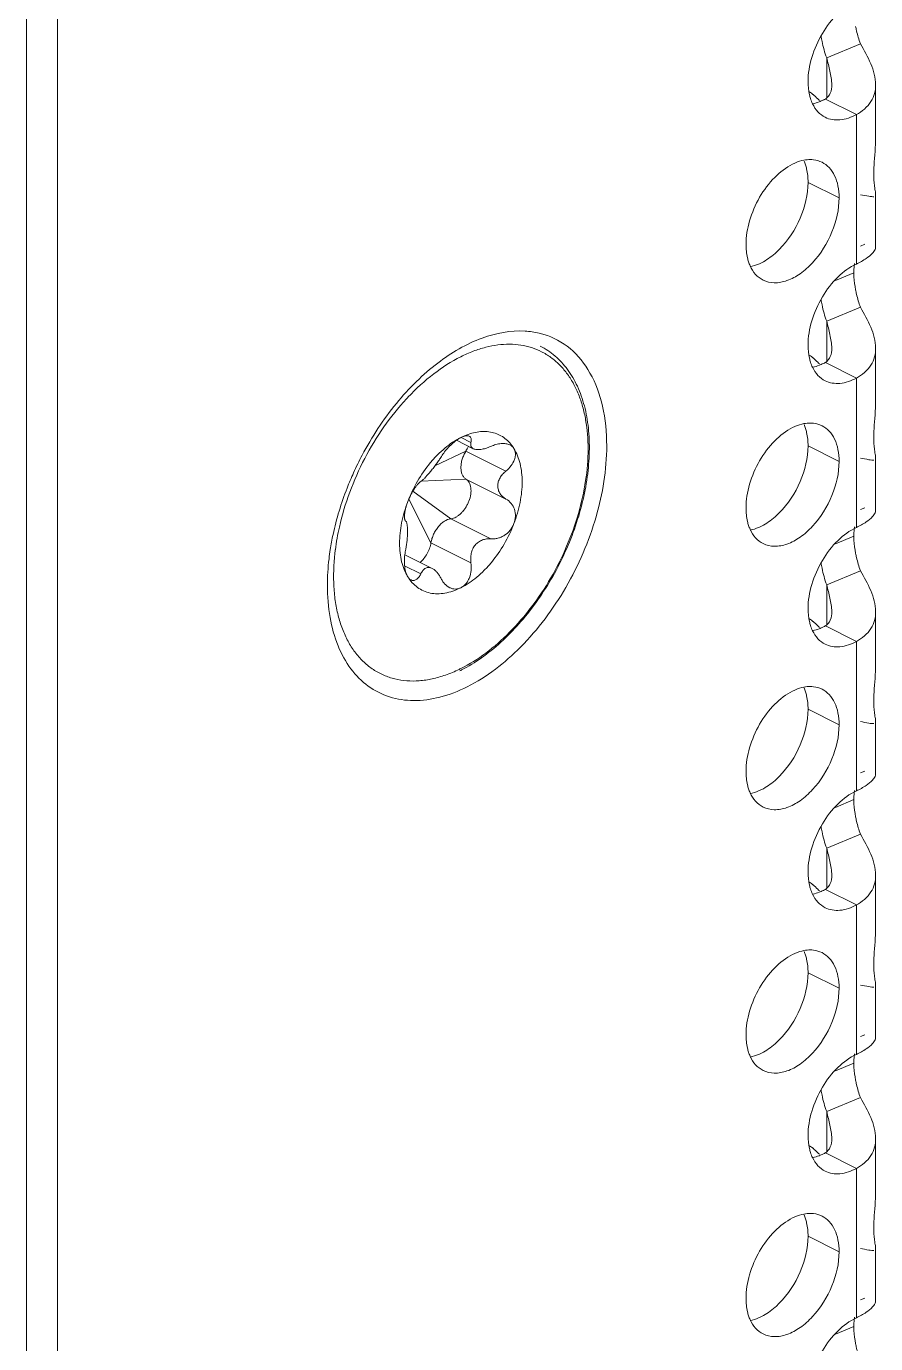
# Model space of a CAD drawing. Header units: millimetres. Extents: x 0 to 2524, y 0 to 1785.
# Drawn here: x 1698.04 to 1713.52, y 726.83 to 750.83 of the extents above; entities that cross this region are included whole.
import ezdxf

# ---------------------------------------------------------------- set-up
doc = ezdxf.new("R2010")
doc.units = ezdxf.units.MM
doc.header["$LTSCALE"] = 0.1
doc.layers.get('0').update_dxf_attribs({"lineweight": 13})

msp = doc.modelspace()

# ---------------------------------------------------------------- linework, layer by layer
for p, q in [((1698.041, 805.537), (1698.041, 675.741)), ((1698.606, 805.254), (1698.606, 675.458)), ((1712.628, 750.255), (1713.244, 750.51)), ((1712.628, 750.255), (1712.628, 749.534)), ((1713.521, 748.801), (1713.521, 749.764)), ((1712.604, 749.504), (1713.169, 749.221)), ((1713.169, 749.221), (1713.169, 746.498)), ((1712.855, 747.703), (1712.289, 747.986)), ((1713.521, 746.804), (1713.521, 747.768)), ((1713.322, 746.857), (1713.244, 746.825)), ((1712.786, 746.199), (1713.124, 746.34)), ((1712.628, 745.455), (1713.244, 745.71)), ((1712.628, 745.455), (1712.628, 744.734)), ((1713.521, 744.001), (1713.521, 744.964)), ((1712.604, 744.704), (1713.169, 744.421)), ((1713.169, 744.421), (1713.169, 741.698)), ((1705.879, 743.286), (1706.187, 743.132)), ((1705.965, 743.339), (1706.145, 743.249)), ((1705.488, 742.821), (1706.054, 743.091)), ((1706.783, 742.726), (1706.054, 743.091)), ((1712.855, 742.903), (1712.289, 743.186)), ((1713.521, 742.004), (1713.521, 742.968)), ((1705.234, 742.539), (1706.054, 742.58)), ((1706.783, 742.215), (1706.054, 742.58)), ((1705.084, 742.357), (1705.777, 741.856)), ((1705.012, 742.215), (1705.416, 741.42)), ((1706.507, 741.492), (1705.777, 741.856)), ((1713.322, 742.057), (1713.244, 742.025)), ((1706.145, 741.055), (1705.416, 741.42)), ((1712.786, 741.399), (1713.124, 741.54)), ((1704.939, 741.202), (1705.44, 740.952)), ((1704.936, 741.002), (1705.232, 740.854)), ((1712.628, 740.655), (1713.244, 740.91)), ((1712.628, 740.655), (1712.628, 739.934)), ((1713.521, 739.201), (1713.521, 740.164)), ((1712.604, 739.904), (1713.169, 739.621)), ((1713.169, 739.621), (1713.169, 736.898)), ((1712.855, 738.103), (1712.289, 738.386)), ((1713.521, 737.204), (1713.521, 738.168)), ((1713.322, 737.257), (1713.244, 737.225)), ((1712.786, 736.599), (1713.124, 736.74)), ((1712.628, 735.855), (1713.244, 736.11)), ((1712.628, 735.855), (1712.628, 735.134)), ((1713.521, 734.401), (1713.521, 735.364)), ((1712.604, 735.104), (1713.169, 734.821)), ((1713.169, 734.821), (1713.169, 732.098)), ((1712.855, 733.303), (1712.289, 733.586)), ((1713.521, 732.404), (1713.521, 733.368)), ((1713.322, 732.457), (1713.244, 732.425)), ((1712.786, 731.799), (1713.124, 731.94)), ((1712.628, 731.055), (1713.244, 731.31)), ((1712.628, 731.055), (1712.628, 730.334)), ((1713.521, 729.601), (1713.521, 730.564)), ((1712.604, 730.304), (1713.169, 730.021)), ((1713.169, 730.021), (1713.169, 727.298)), ((1712.855, 728.503), (1712.289, 728.786)), ((1713.521, 727.604), (1713.521, 728.568)), ((1713.322, 727.657), (1713.244, 727.625)), ((1712.786, 726.999), (1713.124, 727.14))]:
    msp.add_line(p, q)
for centre, radius, start, end in [((1711.673, 748.735), 1.106, 50.367, 54.3428), ((1712.169, 750.292), 0.899, 290.9566, 296.3225), ((1712.134, 750.364), 0.98, 296.2789, 298.6255), ((1711.545, 748.074), 0.734, 18.2197, 24.1204), ((1711.902, 746.765), 0.734, 198.2197, 204.1204), ((1711.673, 743.935), 1.106, 50.367, 54.3428), ((1712.169, 745.492), 0.899, 290.9566, 296.3225), ((1712.134, 745.564), 0.98, 296.2789, 298.6255), ((1708.223, 741.025), 4.436, 136.8569, 137.2018), ((1708.203, 741.044), 4.409, 136.6491, 136.8567), ((1711.545, 743.274), 0.734, 18.2197, 24.1204), ((1705.499, 743.433), 0.651, 328.357, 336.8503), ((1709.372, 740.262), 5.893, 152.1624, 155.6252), ((1708.105, 740.721), 4.469, 167.2653, 172.6499), ((1711.902, 741.965), 0.734, 198.2197, 204.1204), ((1708.422, 740.543), 4.9, 167.9169, 171.1683), ((1707.766, 740.77), 4.127, 172.7272, 173.6698), ((1706.042, 741.074), 1.11, 168.1543, 173.3631), ((1711.673, 739.135), 1.106, 50.367, 54.3428), ((1712.169, 740.692), 0.899, 290.9566, 296.3225), ((1712.134, 740.764), 0.98, 296.2789, 298.6255), ((1704.792, 741.464), 2.612, 295.7587, 296.5663), ((1704.711, 741.542), 2.748, 296.5666, 297.3727), ((1711.545, 738.474), 0.734, 18.2197, 24.1204), ((1711.902, 737.165), 0.734, 198.2197, 204.1204), ((1711.673, 734.335), 1.106, 50.367, 54.3428), ((1712.169, 735.892), 0.899, 290.9566, 296.3225), ((1712.134, 735.964), 0.98, 296.2789, 298.6255), ((1711.545, 733.674), 0.734, 18.2197, 24.1204), ((1711.902, 732.365), 0.734, 198.2197, 204.1204), ((1711.673, 729.535), 1.106, 50.367, 54.3428), ((1712.169, 731.092), 0.899, 290.9566, 296.3225), ((1712.134, 731.164), 0.98, 296.2789, 298.6255), ((1711.545, 728.874), 0.734, 18.2197, 24.1204), ((1711.902, 727.565), 0.734, 198.2197, 204.1204)]:
    msp.add_arc(centre, radius, start, end)
for points, knots in [([(1712.289, 749.82), (1712.289, 749.968), (1712.342, 750.277), (1712.531, 750.704), (1712.807, 751.064), (1713.045, 751.242), (1713.169, 751.298)], [0, 0, 0, 0, 0.248099, 0.514242, 0.772559, 1, 1, 1, 1]), ([(1713.155, 750.828), (1713.16, 750.801), (1713.183, 750.694), (1713.215, 750.588), (1713.244, 750.51)], [0, 0, 0, 0, 0.246091, 1, 1, 1, 1]), ([(1712.526, 750.653), (1712.531, 750.62), (1712.555, 750.485), (1712.593, 750.352), (1712.628, 750.255)], [0, 0, 0, 0, 0.244005, 1, 1, 1, 1]), ([(1713.244, 750.51), (1713.311, 750.392), (1713.443, 750.161), (1713.521, 749.895), (1713.521, 749.764)], [0, 0, 0, 0, 0.50981, 1, 1, 1, 1]), ([(1712.628, 750.255), (1712.648, 750.173), (1712.691, 750.013), (1712.721, 749.847), (1712.721, 749.764)], [0, 0, 0, 0, 0.502064, 1, 1, 1, 1]), ([(1712.333, 749.512), (1712.326, 749.535), (1712.299, 749.636), (1712.289, 749.74), (1712.289, 749.82)], [0, 0, 0, 0, 0.236269, 1, 1, 1, 1]), ([(1712.721, 749.764), (1712.721, 749.713), (1712.71, 749.612), (1712.644, 749.528), (1712.604, 749.504)], [0, 0, 0, 0, 0.524271, 1, 1, 1, 1]), ([(1713.521, 749.764), (1713.521, 749.711), (1713.507, 749.603), (1713.416, 749.393), (1713.274, 749.276), (1713.169, 749.221)], [0, 0, 0, 0, 0.237388, 0.476044, 1, 1, 1, 1]), ([(1712.495, 749.478), (1712.486, 749.488), (1712.449, 749.526), (1712.409, 749.562), (1712.379, 749.587)], [0, 0, 0, 0, 0.256816, 1, 1, 1, 1]), ([(1712.601, 749.171), (1712.552, 749.195), (1712.459, 749.266), (1712.396, 749.363), (1712.371, 749.417)], [0, 0, 0, 0, 0.482086, 1, 1, 1, 1]), ([(1713.169, 749.221), (1713.077, 749.171), (1712.887, 749.1), (1712.682, 749.13), (1712.601, 749.171)], [0, 0, 0, 0, 0.53926, 1, 1, 1, 1]), ([(1713.486, 748.14), (1713.486, 748.192), (1713.495, 748.413), (1713.521, 748.633), (1713.521, 748.801)], [0, 0, 0, 0, 0.237193, 1, 1, 1, 1]), ([(1712.006, 748.318), (1712.024, 748.326), (1712.09, 748.357), (1712.161, 748.38), (1712.214, 748.39)], [0, 0, 0, 0, 0.262139, 1, 1, 1, 1]), ([(1712.331, 748.401), (1712.35, 748.401), (1712.423, 748.396), (1712.495, 748.376), (1712.543, 748.352)], [0, 0, 0, 0, 0.258002, 1, 1, 1, 1]), ([(1712.543, 748.352), (1712.592, 748.327), (1712.685, 748.257), (1712.784, 748.105), (1712.843, 747.914), (1712.855, 747.776), (1712.855, 747.703)], [0, 0, 0, 0, 0.217068, 0.45034, 0.710765, 1, 1, 1, 1]), ([(1711.158, 746.854), (1711.158, 746.999), (1711.208, 747.3), (1711.389, 747.719), (1711.655, 748.077), (1711.886, 748.257), (1712.006, 748.318)], [0, 0, 0, 0, 0.246793, 0.511785, 0.770324, 1, 1, 1, 1]), ([(1712.242, 748.304), (1712.25, 748.28), (1712.279, 748.176), (1712.289, 748.068), (1712.289, 747.986)], [0, 0, 0, 0, 0.236044, 1, 1, 1, 1]), ([(1713.497, 747.941), (1713.495, 747.956), (1713.488, 748.022), (1713.486, 748.088), (1713.486, 748.14)], [0, 0, 0, 0, 0.219661, 1, 1, 1, 1]), ([(1712.289, 747.986), (1712.289, 747.764), (1712.178, 747.313), (1711.927, 746.926), (1711.765, 746.764)], [0, 0, 0, 0, 0.491316, 1, 1, 1, 1]), ([(1713.521, 747.768), (1713.521, 747.79), (1713.51, 747.848), (1713.501, 747.905), (1713.497, 747.941)], [0, 0, 0, 0, 0.382509, 1, 1, 1, 1]), ([(1712.855, 747.703), (1712.855, 747.491), (1712.752, 747.059), (1712.466, 746.596), (1712.159, 746.318), (1711.92, 746.188), (1711.682, 746.14), (1711.532, 746.174), (1711.47, 746.205)], [0, 0, 0, 0, 0.274468, 0.560721, 0.691896, 0.808258, 0.909282, 1, 1, 1, 1]), ([(1713.244, 747.761), (1713.294, 747.752), (1713.362, 747.738), (1713.443, 747.725), (1713.474, 747.723), (1713.486, 747.724)], [0, 0, 0, 0, 0.627779, 0.846242, 1, 1, 1, 1]), ([(1711.205, 746.536), (1711.197, 746.56), (1711.168, 746.664), (1711.158, 746.772), (1711.158, 746.854)], [0, 0, 0, 0, 0.236044, 1, 1, 1, 1]), ([(1711.765, 746.764), (1711.74, 746.738), (1711.642, 746.646), (1711.53, 746.566), (1711.441, 746.522)], [0, 0, 0, 0, 0.26501, 1, 1, 1, 1]), ([(1713.169, 746.498), (1713.231, 746.528), (1713.336, 746.585), (1713.431, 746.658), (1713.465, 746.696)], [0, 0, 0, 0, 0.574483, 1, 1, 1, 1]), ([(1713.465, 746.696), (1713.474, 746.705), (1713.5, 746.736), (1713.521, 746.776), (1713.521, 746.804)], [0, 0, 0, 0, 0.31711, 1, 1, 1, 1]), ([(1711.47, 746.205), (1711.419, 746.231), (1711.322, 746.306), (1711.258, 746.409), (1711.232, 746.465)], [0, 0, 0, 0, 0.48052, 1, 1, 1, 1]), ([(1711.441, 746.522), (1711.423, 746.513), (1711.357, 746.483), (1711.286, 746.46), (1711.233, 746.45)], [0, 0, 0, 0, 0.262139, 1, 1, 1, 1]), ([(1712.289, 745.02), (1712.289, 745.168), (1712.342, 745.477), (1712.531, 745.904), (1712.807, 746.264), (1713.045, 746.442), (1713.169, 746.498)], [0, 0, 0, 0, 0.248099, 0.514242, 0.772559, 1, 1, 1, 1]), ([(1713.135, 746.508), (1713.133, 746.494), (1713.126, 746.438), (1713.124, 746.382), (1713.124, 746.34)], [0, 0, 0, 0, 0.242513, 1, 1, 1, 1]), ([(1713.124, 746.34), (1713.124, 746.315), (1713.127, 746.21), (1713.14, 746.106), (1713.155, 746.028)], [0, 0, 0, 0, 0.239961, 1, 1, 1, 1]), ([(1713.155, 746.028), (1713.16, 746.001), (1713.183, 745.894), (1713.215, 745.788), (1713.244, 745.71)], [0, 0, 0, 0, 0.246091, 1, 1, 1, 1]), ([(1712.526, 745.853), (1712.531, 745.82), (1712.555, 745.685), (1712.593, 745.552), (1712.628, 745.455)], [0, 0, 0, 0, 0.244005, 1, 1, 1, 1]), ([(1713.244, 745.71), (1713.311, 745.592), (1713.443, 745.361), (1713.521, 745.095), (1713.521, 744.964)], [0, 0, 0, 0, 0.50981, 1, 1, 1, 1]), ([(1712.628, 745.455), (1712.648, 745.373), (1712.691, 745.213), (1712.721, 745.047), (1712.721, 744.964)], [0, 0, 0, 0, 0.502064, 1, 1, 1, 1]), ([(1707.131, 745.277), (1706.868, 745.292), (1706.286, 745.179), (1705.638, 744.794), (1705.138, 744.358), (1704.646, 743.818), (1704.337, 743.348), (1704.161, 743.014)], [0, 0, 0, 0, 0.202472, 0.43997, 0.571758, 0.710362, 1, 1, 1, 1]), ([(1707.472, 745.216), (1707.445, 745.224), (1707.333, 745.255), (1707.218, 745.271), (1707.131, 745.277)], [0, 0, 0, 0, 0.246507, 1, 1, 1, 1]), ([(1708.619, 743.185), (1708.619, 743.427), (1708.576, 743.887), (1708.355, 744.507), (1707.984, 744.979), (1707.646, 745.163), (1707.472, 745.216)], [0, 0, 0, 0, 0.292351, 0.551075, 0.781677, 1, 1, 1, 1]), ([(1705.96, 739.128), (1706.119, 739.207), (1706.434, 739.406), (1706.866, 739.787), (1707.264, 740.249), (1707.613, 740.776), (1707.899, 741.347), (1708.113, 741.942), (1708.247, 742.538), (1708.294, 743.113), (1708.26, 743.568), (1708.185, 743.9), (1708.109, 744.125), (1708.012, 744.33), (1707.894, 744.512), (1707.758, 744.669), (1707.604, 744.801), (1707.434, 744.905), (1707.249, 744.98), (1707.052, 745.026), (1706.845, 745.042), (1706.63, 745.028), (1706.408, 744.984), (1706.182, 744.912), (1706.034, 744.846), (1705.96, 744.809)], [0, 0, 0, 0, 0.063241, 0.131774, 0.204508, 0.279927, 0.356282, 0.431748, 0.50457, 0.573228, 0.636611, 0.666177, 0.694306, 0.721076, 0.74663, 0.771184, 0.795021, 0.818481, 0.84193, 0.86574, 0.89025, 0.915747, 0.942449, 0.970512, 1, 1, 1, 1]), ([(1707.406, 745.002), (1707.455, 744.978), (1707.549, 744.923), (1707.68, 744.824), (1707.8, 744.708), (1707.946, 744.53), (1708.098, 744.267), (1708.224, 743.906), (1708.295, 743.504), (1708.311, 743.069), (1708.272, 742.611), (1708.18, 742.139), (1708.037, 741.664), (1707.845, 741.196), (1707.61, 740.747), (1707.336, 740.326), (1707.03, 739.942), (1706.698, 739.604), (1706.348, 739.321), (1706.099, 739.167), (1705.974, 739.102)], [0, 0, 0, 0, 0.023063, 0.04631, 0.06992, 0.094056, 0.144396, 0.198261, 0.256079, 0.317866, 0.383294, 0.451767, 0.522485, 0.594517, 0.666857, 0.738481, 0.808406, 0.875747, 0.939774, 1, 1, 1, 1]), ([(1712.333, 744.712), (1712.326, 744.735), (1712.299, 744.836), (1712.289, 744.94), (1712.289, 745.02)], [0, 0, 0, 0, 0.236269, 1, 1, 1, 1]), ([(1712.721, 744.964), (1712.721, 744.913), (1712.71, 744.812), (1712.644, 744.728), (1712.604, 744.704)], [0, 0, 0, 0, 0.524271, 1, 1, 1, 1]), ([(1713.521, 744.964), (1713.521, 744.911), (1713.507, 744.803), (1713.416, 744.593), (1713.274, 744.476), (1713.169, 744.421)], [0, 0, 0, 0, 0.237388, 0.476044, 1, 1, 1, 1]), ([(1705.96, 744.809), (1705.786, 744.722), (1705.443, 744.501), (1705.142, 744.225), (1704.997, 744.071)], [0, 0, 0, 0, 0.478577, 1, 1, 1, 1]), ([(1712.495, 744.678), (1712.486, 744.688), (1712.449, 744.726), (1712.409, 744.762), (1712.379, 744.787)], [0, 0, 0, 0, 0.256816, 1, 1, 1, 1]), ([(1712.601, 744.371), (1712.552, 744.395), (1712.459, 744.466), (1712.396, 744.563), (1712.371, 744.617)], [0, 0, 0, 0, 0.482086, 1, 1, 1, 1]), ([(1713.169, 744.421), (1713.077, 744.371), (1712.887, 744.3), (1712.682, 744.33), (1712.601, 744.371)], [0, 0, 0, 0, 0.53926, 1, 1, 1, 1]), ([(1704.968, 744.039), (1704.82, 743.88), (1704.543, 743.533), (1704.196, 742.962), (1703.923, 742.348), (1703.794, 741.92), (1703.746, 741.706)], [0, 0, 0, 0, 0.245225, 0.498052, 0.751876, 1, 1, 1, 1]), ([(1713.486, 743.34), (1713.486, 743.392), (1713.495, 743.613), (1713.521, 743.833), (1713.521, 744.001)], [0, 0, 0, 0, 0.237193, 1, 1, 1, 1]), ([(1712.006, 743.518), (1712.024, 743.526), (1712.09, 743.557), (1712.161, 743.58), (1712.214, 743.59)], [0, 0, 0, 0, 0.262139, 1, 1, 1, 1]), ([(1712.331, 743.601), (1712.35, 743.601), (1712.423, 743.596), (1712.495, 743.576), (1712.543, 743.552)], [0, 0, 0, 0, 0.258002, 1, 1, 1, 1]), ([(1712.543, 743.552), (1712.592, 743.527), (1712.685, 743.457), (1712.784, 743.305), (1712.843, 743.114), (1712.855, 742.976), (1712.855, 742.903)], [0, 0, 0, 0, 0.217068, 0.45034, 0.710765, 1, 1, 1, 1]), ([(1704.993, 742.169), (1705.042, 742.297), (1705.16, 742.545), (1705.352, 742.824), (1705.529, 743.019), (1705.708, 743.184), (1705.857, 743.285), (1705.96, 743.337)], [0, 0, 0, 0, 0.266469, 0.52857, 0.654734, 0.775979, 1, 1, 1, 1]), ([(1705.879, 743.287), (1705.85, 743.266), (1705.793, 743.219), (1705.716, 743.141), (1705.649, 743.058), (1705.61, 743.001), (1705.593, 742.973)], [0, 0, 0, 0, 0.253068, 0.515257, 0.769062, 1, 1, 1, 1]), ([(1705.96, 743.337), (1705.954, 743.333), (1705.925, 743.319), (1705.899, 743.301), (1705.879, 743.287)], [0, 0, 0, 0, 0.234927, 1, 1, 1, 1]), ([(1705.96, 743.337), (1706.003, 743.358), (1706.089, 743.395), (1706.221, 743.433), (1706.349, 743.449), (1706.471, 743.444), (1706.587, 743.418), (1706.694, 743.371), (1706.791, 743.304), (1706.846, 743.248), (1706.871, 743.217)], [0, 0, 0, 0, 0.144645, 0.280861, 0.409257, 0.531246, 0.64878, 0.764294, 0.880481, 1, 1, 1, 1]), ([(1706.114, 743.361), (1706.095, 743.37), (1706.056, 743.371), (1706.005, 743.357), (1705.975, 743.344), (1705.96, 743.337)], [0, 0, 0, 0, 0.40803, 0.680553, 1, 1, 1, 1]), ([(1706.145, 743.249), (1706.148, 743.261), (1706.152, 743.284), (1706.15, 743.317), (1706.138, 743.345), (1706.123, 743.356), (1706.114, 743.361)], [0, 0, 0, 0, 0.302973, 0.559278, 0.782364, 1, 1, 1, 1]), ([(1711.158, 742.054), (1711.158, 742.199), (1711.208, 742.5), (1711.389, 742.919), (1711.655, 743.277), (1711.886, 743.457), (1712.006, 743.518)], [0, 0, 0, 0, 0.246793, 0.511785, 0.770324, 1, 1, 1, 1]), ([(1712.242, 743.504), (1712.25, 743.48), (1712.279, 743.376), (1712.289, 743.268), (1712.289, 743.186)], [0, 0, 0, 0, 0.236044, 1, 1, 1, 1]), ([(1713.497, 743.141), (1713.495, 743.156), (1713.488, 743.222), (1713.486, 743.288), (1713.486, 743.34)], [0, 0, 0, 0, 0.219661, 1, 1, 1, 1]), ([(1703.528, 740.639), (1703.528, 740.444), (1703.556, 740.07), (1703.697, 739.551), (1703.932, 739.118), (1704.255, 738.791), (1704.656, 738.588), (1705.112, 738.522), (1705.598, 738.591), (1706.294, 738.864), (1707.127, 739.516), (1707.926, 740.59), (1708.469, 741.847), (1708.619, 742.75), (1708.619, 743.185)], [0, 0, 0, 0, 0.063484, 0.121269, 0.173586, 0.221944, 0.268804, 0.31709, 0.369295, 0.426889, 0.558517, 0.70669, 0.858545, 1, 1, 1, 1]), ([(1706.054, 743.091), (1706.039, 743.067), (1706.013, 743.019), (1705.984, 742.943), (1705.966, 742.866), (1705.96, 742.792), (1705.965, 742.723), (1705.983, 742.663), (1706.012, 742.614), (1706.039, 742.589), (1706.054, 742.58)], [0, 0, 0, 0, 0.14861, 0.296006, 0.438343, 0.572314, 0.695403, 0.806673, 0.907025, 1, 1, 1, 1]), ([(1706.145, 743.249), (1706.142, 743.237), (1706.138, 743.213), (1706.141, 743.184), (1706.15, 743.165), (1706.163, 743.147), (1706.177, 743.137), (1706.187, 743.132)], [0, 0, 0, 0, 0.278145, 0.52125, 0.63613, 0.751475, 1, 1, 1, 1]), ([(1706.187, 743.132), (1706.205, 743.123), (1706.238, 743.116), (1706.285, 743.115), (1706.341, 743.121), (1706.417, 743.138), (1706.476, 743.161), (1706.507, 743.174)], [0, 0, 0, 0, 0.185839, 0.298897, 0.42385, 0.700726, 1, 1, 1, 1]), ([(1706.855, 743.202), (1706.832, 743.214), (1706.778, 743.229), (1706.691, 743.229), (1706.598, 743.211), (1706.537, 743.188), (1706.507, 743.174)], [0, 0, 0, 0, 0.215877, 0.456541, 0.720126, 1, 1, 1, 1]), ([(1706.783, 742.726), (1706.817, 742.755), (1706.879, 742.818), (1706.932, 742.912), (1706.953, 742.988), (1706.957, 743.042), (1706.949, 743.093), (1706.936, 743.123), (1706.928, 743.136)], [0, 0, 0, 0, 0.288321, 0.555275, 0.677724, 0.791819, 0.898479, 1, 1, 1, 1]), ([(1706.928, 743.136), (1706.919, 743.15), (1706.898, 743.176), (1706.87, 743.195), (1706.855, 743.202)], [0, 0, 0, 0, 0.492367, 1, 1, 1, 1]), ([(1706.871, 743.217), (1706.876, 743.21), (1706.896, 743.185), (1706.915, 743.158), (1706.928, 743.136)], [0, 0, 0, 0, 0.246524, 1, 1, 1, 1]), ([(1706.928, 743.136), (1706.98, 743.052), (1707.036, 742.906), (1707.072, 742.698), (1707.081, 742.524), (1707.071, 742.341), (1707.032, 742.084), (1706.976, 741.893), (1706.928, 741.768)], [0, 0, 0, 0, 0.209806, 0.325868, 0.449235, 0.579369, 0.715368, 1, 1, 1, 1]), ([(1712.289, 743.186), (1712.289, 742.964), (1712.178, 742.513), (1711.927, 742.126), (1711.765, 741.964)], [0, 0, 0, 0, 0.491316, 1, 1, 1, 1]), ([(1713.521, 742.968), (1713.521, 742.99), (1713.51, 743.048), (1713.501, 743.105), (1713.497, 743.141)], [0, 0, 0, 0, 0.382509, 1, 1, 1, 1]), ([(1705.593, 742.973), (1705.58, 742.951), (1705.552, 742.908), (1705.505, 742.842), (1705.453, 742.775), (1705.401, 742.711), (1705.351, 742.652), (1705.306, 742.602), (1705.268, 742.564), (1705.243, 742.544), (1705.232, 742.537)], [0, 0, 0, 0, 0.131444, 0.275089, 0.425559, 0.57481, 0.713177, 0.832531, 0.928479, 1, 1, 1, 1]), ([(1712.855, 742.903), (1712.855, 742.691), (1712.752, 742.259), (1712.466, 741.796), (1712.159, 741.518), (1711.92, 741.388), (1711.682, 741.34), (1711.532, 741.374), (1711.47, 741.405)], [0, 0, 0, 0, 0.274468, 0.560721, 0.691896, 0.808258, 0.909282, 1, 1, 1, 1]), ([(1713.244, 742.961), (1713.294, 742.952), (1713.362, 742.938), (1713.443, 742.925), (1713.474, 742.923), (1713.486, 742.924)], [0, 0, 0, 0, 0.627779, 0.846242, 1, 1, 1, 1]), ([(1704.005, 742.694), (1703.963, 742.603), (1703.809, 742.238), (1703.693, 741.857), (1703.631, 741.569)], [0, 0, 0, 0, 0.254138, 1, 1, 1, 1]), ([(1706.054, 742.58), (1706.066, 742.573), (1706.088, 742.554), (1706.114, 742.517), (1706.133, 742.472), (1706.144, 742.42), (1706.147, 742.363), (1706.14, 742.281), (1706.117, 742.197), (1706.081, 742.116), (1706.048, 742.058), (1706.009, 742.004), (1705.967, 741.957), (1705.921, 741.918), (1705.861, 741.878), (1705.81, 741.86), (1705.777, 741.856)], [0, 0, 0, 0, 0.045914, 0.094464, 0.147045, 0.204323, 0.266383, 0.332766, 0.474856, 0.548485, 0.622052, 0.694254, 0.763885, 0.829889, 0.891509, 1, 1, 1, 1]), ([(1706.783, 742.215), (1706.761, 742.228), (1706.721, 742.257), (1706.672, 742.313), (1706.64, 742.381), (1706.629, 742.455), (1706.64, 742.531), (1706.672, 742.604), (1706.721, 742.67), (1706.761, 742.708), (1706.783, 742.726)], [0, 0, 0, 0, 0.121633, 0.241239, 0.359826, 0.47933, 0.602195, 0.730086, 0.863077, 1, 1, 1, 1]), ([(1705.232, 742.537), (1705.223, 742.531), (1705.204, 742.516), (1705.176, 742.487), (1705.145, 742.45), (1705.1, 742.387), (1705.046, 742.294), (1705.009, 742.212), (1704.993, 742.169)], [0, 0, 0, 0, 0.071646, 0.162349, 0.271296, 0.396849, 0.686239, 1, 1, 1, 1]), ([(1704.993, 740.801), (1704.941, 740.885), (1704.885, 741.031), (1704.849, 741.239), (1704.84, 741.413), (1704.85, 741.596), (1704.889, 741.853), (1704.945, 742.044), (1704.993, 742.169)], [0, 0, 0, 0, 0.209806, 0.325868, 0.449235, 0.579369, 0.715368, 1, 1, 1, 1]), ([(1704.993, 742.169), (1704.985, 742.148), (1704.97, 742.106), (1704.952, 742.044), (1704.94, 741.987), (1704.933, 741.936), (1704.931, 741.892), (1704.934, 741.861), (1704.939, 741.841), (1704.944, 741.826), (1704.95, 741.817), (1704.955, 741.813)], [0, 0, 0, 0, 0.184927, 0.359892, 0.519637, 0.660227, 0.778819, 0.874091, 0.913132, 0.946753, 1, 1, 1, 1]), ([(1706.928, 741.768), (1706.944, 741.81), (1706.963, 741.899), (1706.945, 742.03), (1706.883, 742.142), (1706.818, 742.195), (1706.783, 742.215)], [0, 0, 0, 0, 0.266179, 0.519401, 0.761306, 1, 1, 1, 1]), ([(1705.777, 741.856), (1705.736, 741.851), (1705.674, 741.825), (1705.602, 741.769), (1705.549, 741.713), (1705.502, 741.647), (1705.463, 741.575), (1705.433, 741.499), (1705.42, 741.446), (1705.416, 741.42)], [0, 0, 0, 0, 0.206989, 0.327292, 0.45652, 0.591934, 0.730079, 0.867284, 1, 1, 1, 1]), ([(1711.205, 741.736), (1711.197, 741.76), (1711.168, 741.864), (1711.158, 741.972), (1711.158, 742.054)], [0, 0, 0, 0, 0.236044, 1, 1, 1, 1]), ([(1711.765, 741.964), (1711.74, 741.938), (1711.642, 741.846), (1711.53, 741.766), (1711.441, 741.722)], [0, 0, 0, 0, 0.26501, 1, 1, 1, 1]), ([(1713.169, 741.698), (1713.231, 741.728), (1713.336, 741.785), (1713.431, 741.858), (1713.465, 741.896)], [0, 0, 0, 0, 0.574483, 1, 1, 1, 1]), ([(1713.465, 741.896), (1713.474, 741.905), (1713.5, 741.936), (1713.521, 741.976), (1713.521, 742.004)], [0, 0, 0, 0, 0.31711, 1, 1, 1, 1]), ([(1704.955, 741.813), (1704.958, 741.81), (1704.964, 741.804), (1704.971, 741.791), (1704.976, 741.774), (1704.983, 741.744), (1704.988, 741.696), (1704.99, 741.629), (1704.987, 741.551), (1704.979, 741.441), (1704.967, 741.357), (1704.955, 741.302)], [0, 0, 0, 0, 0.022297, 0.049768, 0.083602, 0.124467, 0.228286, 0.359821, 0.512267, 0.675665, 1, 1, 1, 1]), ([(1706.928, 741.768), (1706.879, 741.64), (1706.761, 741.392), (1706.568, 741.113), (1706.392, 740.918), (1706.213, 740.753), (1706.064, 740.652), (1705.96, 740.6)], [0, 0, 0, 0, 0.266469, 0.52857, 0.654734, 0.775979, 1, 1, 1, 1]), ([(1706.507, 741.492), (1706.528, 741.49), (1706.571, 741.49), (1706.635, 741.501), (1706.698, 741.522), (1706.777, 741.565), (1706.864, 741.643), (1706.911, 741.725), (1706.928, 741.768)], [0, 0, 0, 0, 0.118239, 0.238382, 0.360789, 0.485757, 0.741373, 1, 1, 1, 1]), ([(1711.47, 741.405), (1711.419, 741.431), (1711.322, 741.506), (1711.258, 741.609), (1711.232, 741.665)], [0, 0, 0, 0, 0.48052, 1, 1, 1, 1]), ([(1711.441, 741.722), (1711.423, 741.713), (1711.357, 741.683), (1711.286, 741.66), (1711.233, 741.65)], [0, 0, 0, 0, 0.262139, 1, 1, 1, 1]), ([(1712.289, 740.22), (1712.289, 740.368), (1712.342, 740.677), (1712.531, 741.104), (1712.807, 741.464), (1713.045, 741.642), (1713.169, 741.698)], [0, 0, 0, 0, 0.248099, 0.514242, 0.772559, 1, 1, 1, 1]), ([(1713.135, 741.708), (1713.133, 741.694), (1713.126, 741.638), (1713.124, 741.582), (1713.124, 741.54)], [0, 0, 0, 0, 0.242513, 1, 1, 1, 1]), ([(1705.416, 741.42), (1705.411, 741.386), (1705.392, 741.317), (1705.349, 741.221), (1705.29, 741.134), (1705.243, 741.084), (1705.217, 741.062)], [0, 0, 0, 0, 0.248761, 0.505895, 0.759962, 1, 1, 1, 1]), ([(1706.145, 741.055), (1706.141, 741.084), (1706.137, 741.141), (1706.147, 741.227), (1706.174, 741.308), (1706.218, 741.379), (1706.279, 741.435), (1706.351, 741.473), (1706.428, 741.492), (1706.481, 741.494), (1706.507, 741.492)], [0, 0, 0, 0, 0.130487, 0.260762, 0.389614, 0.516151, 0.640059, 0.761636, 0.881442, 1, 1, 1, 1]), ([(1713.124, 741.54), (1713.124, 741.515), (1713.127, 741.41), (1713.14, 741.306), (1713.155, 741.228)], [0, 0, 0, 0, 0.239961, 1, 1, 1, 1]), ([(1703.58, 741.295), (1703.572, 741.239), (1703.542, 741.022), (1703.528, 740.802), (1703.528, 740.639)], [0, 0, 0, 0, 0.25705, 1, 1, 1, 1]), ([(1703.665, 741.225), (1703.642, 741.022), (1703.631, 740.722), (1703.671, 740.334), (1703.727, 740.067), (1703.807, 739.822), (1703.912, 739.601), (1704.04, 739.405), (1704.191, 739.239), (1704.362, 739.103), (1704.552, 739.001), (1704.758, 738.932), (1704.977, 738.898), (1705.207, 738.9), (1705.444, 738.936), (1705.688, 739.006), (1705.847, 739.073), (1705.927, 739.112)], [0, 0, 0, 0, 0.153799, 0.225728, 0.294072, 0.358841, 0.420226, 0.478614, 0.534598, 0.588965, 0.642646, 0.696641, 0.751918, 0.809326, 0.869528, 0.933004, 1, 1, 1, 1]), ([(1704.939, 741.202), (1704.935, 741.165), (1704.93, 741.09), (1704.935, 740.981), (1704.952, 740.896), (1704.973, 740.838), (1704.986, 740.812), (1704.993, 740.801)], [0, 0, 0, 0, 0.276182, 0.54578, 0.791698, 0.901256, 1, 1, 1, 1]), ([(1713.155, 741.228), (1713.16, 741.201), (1713.183, 741.094), (1713.215, 740.988), (1713.244, 740.91)], [0, 0, 0, 0, 0.246091, 1, 1, 1, 1]), ([(1705.44, 740.952), (1705.43, 740.957), (1705.409, 740.965), (1705.378, 740.97), (1705.347, 740.967), (1705.319, 740.957), (1705.293, 740.939), (1705.26, 740.907), (1705.242, 740.876), (1705.232, 740.854)], [0, 0, 0, 0, 0.130021, 0.250254, 0.36461, 0.478191, 0.59587, 0.721149, 1, 1, 1, 1]), ([(1705.593, 740.779), (1705.583, 740.799), (1705.562, 740.835), (1705.526, 740.884), (1705.485, 740.924), (1705.455, 740.944), (1705.44, 740.952)], [0, 0, 0, 0, 0.27653, 0.538494, 0.780916, 1, 1, 1, 1]), ([(1705.96, 740.6), (1705.977, 740.609), (1706.01, 740.63), (1706.053, 740.672), (1706.089, 740.724), (1706.128, 740.804), (1706.154, 740.916), (1706.152, 741.009), (1706.145, 741.055)], [0, 0, 0, 0, 0.108731, 0.223443, 0.344114, 0.470091, 0.732258, 1, 1, 1, 1]), ([(1712.526, 741.053), (1712.531, 741.02), (1712.555, 740.885), (1712.593, 740.752), (1712.628, 740.655)], [0, 0, 0, 0, 0.244005, 1, 1, 1, 1]), ([(1713.244, 740.91), (1713.311, 740.792), (1713.443, 740.561), (1713.521, 740.295), (1713.521, 740.164)], [0, 0, 0, 0, 0.50981, 1, 1, 1, 1]), ([(1704.993, 740.801), (1704.997, 740.794), (1705.013, 740.771), (1705.034, 740.751), (1705.052, 740.742)], [0, 0, 0, 0, 0.280934, 1, 1, 1, 1]), ([(1705.96, 740.6), (1705.913, 740.577), (1705.819, 740.537), (1705.675, 740.499), (1705.535, 740.486), (1705.402, 740.499), (1705.279, 740.539), (1705.167, 740.603), (1705.069, 740.691), (1705.016, 740.762), (1704.993, 740.801)], [0, 0, 0, 0, 0.144318, 0.279395, 0.406129, 0.5264, 0.642785, 0.758402, 0.876539, 1, 1, 1, 1]), ([(1705.052, 740.742), (1705.059, 740.738), (1705.075, 740.733), (1705.1, 740.731), (1705.125, 740.737), (1705.149, 740.749), (1705.172, 740.768), (1705.203, 740.801), (1705.221, 740.832), (1705.232, 740.854)], [0, 0, 0, 0, 0.106118, 0.209091, 0.314796, 0.428119, 0.552249, 0.688883, 1, 1, 1, 1]), ([(1705.593, 740.779), (1705.603, 740.76), (1705.624, 740.722), (1705.674, 740.657), (1705.722, 740.619), (1705.757, 740.601)], [0, 0, 0, 0, 0.268396, 0.525466, 1, 1, 1, 1]), ([(1712.628, 740.655), (1712.648, 740.573), (1712.691, 740.413), (1712.721, 740.247), (1712.721, 740.164)], [0, 0, 0, 0, 0.502064, 1, 1, 1, 1]), ([(1705.757, 740.601), (1705.773, 740.593), (1705.806, 740.581), (1705.858, 740.574), (1705.911, 740.58), (1705.944, 740.592), (1705.96, 740.6)], [0, 0, 0, 0, 0.252655, 0.499293, 0.746353, 1, 1, 1, 1]), ([(1712.333, 739.912), (1712.326, 739.935), (1712.299, 740.036), (1712.289, 740.14), (1712.289, 740.22)], [0, 0, 0, 0, 0.236269, 1, 1, 1, 1]), ([(1712.721, 740.164), (1712.721, 740.113), (1712.71, 740.012), (1712.644, 739.928), (1712.604, 739.904)], [0, 0, 0, 0, 0.524271, 1, 1, 1, 1]), ([(1713.521, 740.164), (1713.521, 740.111), (1713.507, 740.003), (1713.416, 739.793), (1713.274, 739.676), (1713.169, 739.621)], [0, 0, 0, 0, 0.237388, 0.476044, 1, 1, 1, 1]), ([(1712.495, 739.878), (1712.486, 739.888), (1712.449, 739.926), (1712.409, 739.962), (1712.379, 739.987)], [0, 0, 0, 0, 0.256816, 1, 1, 1, 1]), ([(1712.601, 739.571), (1712.552, 739.595), (1712.459, 739.666), (1712.396, 739.763), (1712.371, 739.817)], [0, 0, 0, 0, 0.482086, 1, 1, 1, 1]), ([(1713.169, 739.621), (1713.077, 739.571), (1712.887, 739.5), (1712.682, 739.53), (1712.601, 739.571)], [0, 0, 0, 0, 0.53926, 1, 1, 1, 1]), ([(1713.486, 738.54), (1713.486, 738.592), (1713.495, 738.813), (1713.521, 739.033), (1713.521, 739.201)], [0, 0, 0, 0, 0.237193, 1, 1, 1, 1]), ([(1712.006, 738.718), (1712.024, 738.726), (1712.09, 738.757), (1712.161, 738.78), (1712.214, 738.79)], [0, 0, 0, 0, 0.262139, 1, 1, 1, 1]), ([(1712.331, 738.801), (1712.35, 738.801), (1712.423, 738.796), (1712.495, 738.776), (1712.543, 738.752)], [0, 0, 0, 0, 0.258002, 1, 1, 1, 1]), ([(1712.543, 738.752), (1712.592, 738.727), (1712.685, 738.657), (1712.784, 738.505), (1712.843, 738.314), (1712.855, 738.176), (1712.855, 738.103)], [0, 0, 0, 0, 0.217068, 0.45034, 0.710765, 1, 1, 1, 1]), ([(1711.158, 737.254), (1711.158, 737.399), (1711.208, 737.7), (1711.389, 738.119), (1711.655, 738.477), (1711.886, 738.657), (1712.006, 738.718)], [0, 0, 0, 0, 0.246793, 0.511785, 0.770324, 1, 1, 1, 1]), ([(1712.242, 738.704), (1712.25, 738.68), (1712.279, 738.576), (1712.289, 738.468), (1712.289, 738.386)], [0, 0, 0, 0, 0.236044, 1, 1, 1, 1]), ([(1713.497, 738.341), (1713.495, 738.356), (1713.488, 738.422), (1713.486, 738.488), (1713.486, 738.54)], [0, 0, 0, 0, 0.219661, 1, 1, 1, 1]), ([(1712.289, 738.386), (1712.289, 738.164), (1712.178, 737.713), (1711.927, 737.326), (1711.765, 737.164)], [0, 0, 0, 0, 0.491316, 1, 1, 1, 1]), ([(1713.521, 738.168), (1713.521, 738.19), (1713.51, 738.248), (1713.501, 738.305), (1713.497, 738.341)], [0, 0, 0, 0, 0.382509, 1, 1, 1, 1]), ([(1712.855, 738.103), (1712.855, 737.891), (1712.752, 737.459), (1712.466, 736.996), (1712.159, 736.718), (1711.92, 736.588), (1711.682, 736.54), (1711.532, 736.574), (1711.47, 736.605)], [0, 0, 0, 0, 0.274468, 0.560721, 0.691896, 0.808258, 0.909282, 1, 1, 1, 1]), ([(1713.244, 738.161), (1713.294, 738.152), (1713.362, 738.138), (1713.443, 738.125), (1713.474, 738.123), (1713.486, 738.124)], [0, 0, 0, 0, 0.627779, 0.846242, 1, 1, 1, 1]), ([(1711.205, 736.936), (1711.197, 736.96), (1711.168, 737.064), (1711.158, 737.172), (1711.158, 737.254)], [0, 0, 0, 0, 0.236044, 1, 1, 1, 1]), ([(1711.765, 737.164), (1711.74, 737.138), (1711.642, 737.046), (1711.53, 736.966), (1711.441, 736.922)], [0, 0, 0, 0, 0.26501, 1, 1, 1, 1]), ([(1713.169, 736.898), (1713.231, 736.928), (1713.336, 736.985), (1713.431, 737.058), (1713.465, 737.096)], [0, 0, 0, 0, 0.574483, 1, 1, 1, 1]), ([(1713.465, 737.096), (1713.474, 737.105), (1713.5, 737.136), (1713.521, 737.176), (1713.521, 737.204)], [0, 0, 0, 0, 0.31711, 1, 1, 1, 1]), ([(1711.47, 736.605), (1711.419, 736.631), (1711.322, 736.706), (1711.258, 736.809), (1711.232, 736.865)], [0, 0, 0, 0, 0.48052, 1, 1, 1, 1]), ([(1711.441, 736.922), (1711.423, 736.913), (1711.357, 736.883), (1711.286, 736.86), (1711.233, 736.85)], [0, 0, 0, 0, 0.262139, 1, 1, 1, 1]), ([(1712.289, 735.42), (1712.289, 735.568), (1712.342, 735.877), (1712.531, 736.304), (1712.807, 736.664), (1713.045, 736.842), (1713.169, 736.898)], [0, 0, 0, 0, 0.248099, 0.514242, 0.772559, 1, 1, 1, 1]), ([(1713.135, 736.908), (1713.133, 736.894), (1713.126, 736.838), (1713.124, 736.782), (1713.124, 736.74)], [0, 0, 0, 0, 0.242513, 1, 1, 1, 1]), ([(1713.124, 736.74), (1713.124, 736.715), (1713.127, 736.61), (1713.14, 736.506), (1713.155, 736.428)], [0, 0, 0, 0, 0.239961, 1, 1, 1, 1]), ([(1713.155, 736.428), (1713.16, 736.401), (1713.183, 736.294), (1713.215, 736.188), (1713.244, 736.11)], [0, 0, 0, 0, 0.246091, 1, 1, 1, 1]), ([(1712.526, 736.253), (1712.531, 736.22), (1712.555, 736.085), (1712.593, 735.952), (1712.628, 735.855)], [0, 0, 0, 0, 0.244005, 1, 1, 1, 1]), ([(1713.244, 736.11), (1713.311, 735.992), (1713.443, 735.761), (1713.521, 735.495), (1713.521, 735.364)], [0, 0, 0, 0, 0.50981, 1, 1, 1, 1]), ([(1712.628, 735.855), (1712.648, 735.773), (1712.691, 735.613), (1712.721, 735.447), (1712.721, 735.364)], [0, 0, 0, 0, 0.502064, 1, 1, 1, 1]), ([(1712.333, 735.112), (1712.326, 735.135), (1712.299, 735.236), (1712.289, 735.34), (1712.289, 735.42)], [0, 0, 0, 0, 0.236269, 1, 1, 1, 1]), ([(1712.721, 735.364), (1712.721, 735.313), (1712.71, 735.212), (1712.644, 735.128), (1712.604, 735.104)], [0, 0, 0, 0, 0.524271, 1, 1, 1, 1]), ([(1713.521, 735.364), (1713.521, 735.311), (1713.507, 735.203), (1713.416, 734.993), (1713.274, 734.876), (1713.169, 734.821)], [0, 0, 0, 0, 0.237388, 0.476044, 1, 1, 1, 1]), ([(1712.495, 735.078), (1712.486, 735.088), (1712.449, 735.126), (1712.409, 735.162), (1712.379, 735.187)], [0, 0, 0, 0, 0.256816, 1, 1, 1, 1]), ([(1712.601, 734.771), (1712.552, 734.795), (1712.459, 734.866), (1712.396, 734.963), (1712.371, 735.017)], [0, 0, 0, 0, 0.482086, 1, 1, 1, 1]), ([(1713.169, 734.821), (1713.077, 734.771), (1712.887, 734.7), (1712.682, 734.73), (1712.601, 734.771)], [0, 0, 0, 0, 0.53926, 1, 1, 1, 1]), ([(1713.486, 733.74), (1713.486, 733.792), (1713.495, 734.013), (1713.521, 734.233), (1713.521, 734.401)], [0, 0, 0, 0, 0.237193, 1, 1, 1, 1]), ([(1712.006, 733.918), (1712.024, 733.926), (1712.09, 733.957), (1712.161, 733.98), (1712.214, 733.99)], [0, 0, 0, 0, 0.262139, 1, 1, 1, 1]), ([(1712.331, 734.001), (1712.35, 734.001), (1712.423, 733.996), (1712.495, 733.976), (1712.543, 733.952)], [0, 0, 0, 0, 0.258002, 1, 1, 1, 1]), ([(1712.543, 733.952), (1712.592, 733.927), (1712.685, 733.857), (1712.784, 733.705), (1712.843, 733.514), (1712.855, 733.376), (1712.855, 733.303)], [0, 0, 0, 0, 0.217068, 0.45034, 0.710765, 1, 1, 1, 1]), ([(1711.158, 732.454), (1711.158, 732.599), (1711.208, 732.9), (1711.389, 733.319), (1711.655, 733.677), (1711.886, 733.857), (1712.006, 733.918)], [0, 0, 0, 0, 0.246793, 0.511785, 0.770324, 1, 1, 1, 1]), ([(1712.242, 733.904), (1712.25, 733.88), (1712.279, 733.776), (1712.289, 733.668), (1712.289, 733.586)], [0, 0, 0, 0, 0.236044, 1, 1, 1, 1]), ([(1713.497, 733.541), (1713.495, 733.556), (1713.488, 733.622), (1713.486, 733.688), (1713.486, 733.74)], [0, 0, 0, 0, 0.219661, 1, 1, 1, 1]), ([(1712.289, 733.586), (1712.289, 733.364), (1712.178, 732.913), (1711.927, 732.526), (1711.765, 732.364)], [0, 0, 0, 0, 0.491316, 1, 1, 1, 1]), ([(1713.521, 733.368), (1713.521, 733.39), (1713.51, 733.448), (1713.501, 733.505), (1713.497, 733.541)], [0, 0, 0, 0, 0.382509, 1, 1, 1, 1]), ([(1712.855, 733.303), (1712.855, 733.091), (1712.752, 732.659), (1712.466, 732.196), (1712.159, 731.918), (1711.92, 731.788), (1711.682, 731.74), (1711.532, 731.774), (1711.47, 731.805)], [0, 0, 0, 0, 0.274468, 0.560721, 0.691896, 0.808258, 0.909282, 1, 1, 1, 1]), ([(1713.244, 733.361), (1713.294, 733.352), (1713.362, 733.338), (1713.443, 733.325), (1713.474, 733.323), (1713.486, 733.324)], [0, 0, 0, 0, 0.627779, 0.846242, 1, 1, 1, 1]), ([(1711.205, 732.136), (1711.197, 732.16), (1711.168, 732.264), (1711.158, 732.372), (1711.158, 732.454)], [0, 0, 0, 0, 0.236044, 1, 1, 1, 1]), ([(1711.765, 732.364), (1711.74, 732.338), (1711.642, 732.246), (1711.53, 732.166), (1711.441, 732.122)], [0, 0, 0, 0, 0.26501, 1, 1, 1, 1]), ([(1713.169, 732.098), (1713.231, 732.128), (1713.336, 732.185), (1713.431, 732.258), (1713.465, 732.296)], [0, 0, 0, 0, 0.574483, 1, 1, 1, 1]), ([(1713.465, 732.296), (1713.474, 732.305), (1713.5, 732.336), (1713.521, 732.376), (1713.521, 732.404)], [0, 0, 0, 0, 0.31711, 1, 1, 1, 1]), ([(1711.47, 731.805), (1711.419, 731.831), (1711.322, 731.906), (1711.258, 732.009), (1711.232, 732.065)], [0, 0, 0, 0, 0.48052, 1, 1, 1, 1]), ([(1711.441, 732.122), (1711.423, 732.113), (1711.357, 732.083), (1711.286, 732.06), (1711.233, 732.05)], [0, 0, 0, 0, 0.262139, 1, 1, 1, 1]), ([(1712.289, 730.62), (1712.289, 730.768), (1712.342, 731.077), (1712.531, 731.504), (1712.807, 731.864), (1713.045, 732.042), (1713.169, 732.098)], [0, 0, 0, 0, 0.248099, 0.514242, 0.772559, 1, 1, 1, 1]), ([(1713.135, 732.108), (1713.133, 732.094), (1713.126, 732.038), (1713.124, 731.982), (1713.124, 731.94)], [0, 0, 0, 0, 0.242513, 1, 1, 1, 1]), ([(1713.124, 731.94), (1713.124, 731.915), (1713.127, 731.81), (1713.14, 731.706), (1713.155, 731.628)], [0, 0, 0, 0, 0.239961, 1, 1, 1, 1]), ([(1713.155, 731.628), (1713.16, 731.601), (1713.183, 731.494), (1713.215, 731.388), (1713.244, 731.31)], [0, 0, 0, 0, 0.246091, 1, 1, 1, 1]), ([(1712.526, 731.453), (1712.531, 731.42), (1712.555, 731.285), (1712.593, 731.152), (1712.628, 731.055)], [0, 0, 0, 0, 0.244005, 1, 1, 1, 1]), ([(1713.244, 731.31), (1713.311, 731.192), (1713.443, 730.961), (1713.521, 730.695), (1713.521, 730.564)], [0, 0, 0, 0, 0.50981, 1, 1, 1, 1]), ([(1712.628, 731.055), (1712.648, 730.973), (1712.691, 730.813), (1712.721, 730.647), (1712.721, 730.564)], [0, 0, 0, 0, 0.502064, 1, 1, 1, 1]), ([(1712.333, 730.312), (1712.326, 730.335), (1712.299, 730.436), (1712.289, 730.54), (1712.289, 730.62)], [0, 0, 0, 0, 0.236269, 1, 1, 1, 1]), ([(1712.721, 730.564), (1712.721, 730.513), (1712.71, 730.412), (1712.644, 730.328), (1712.604, 730.304)], [0, 0, 0, 0, 0.524271, 1, 1, 1, 1]), ([(1713.521, 730.564), (1713.521, 730.511), (1713.507, 730.403), (1713.416, 730.193), (1713.274, 730.076), (1713.169, 730.021)], [0, 0, 0, 0, 0.237388, 0.476044, 1, 1, 1, 1]), ([(1712.495, 730.278), (1712.486, 730.288), (1712.449, 730.326), (1712.409, 730.362), (1712.379, 730.387)], [0, 0, 0, 0, 0.256816, 1, 1, 1, 1]), ([(1712.601, 729.971), (1712.552, 729.995), (1712.459, 730.066), (1712.396, 730.163), (1712.371, 730.217)], [0, 0, 0, 0, 0.482086, 1, 1, 1, 1]), ([(1713.169, 730.021), (1713.077, 729.971), (1712.887, 729.9), (1712.682, 729.93), (1712.601, 729.971)], [0, 0, 0, 0, 0.53926, 1, 1, 1, 1]), ([(1713.486, 728.94), (1713.486, 728.992), (1713.495, 729.213), (1713.521, 729.433), (1713.521, 729.601)], [0, 0, 0, 0, 0.237193, 1, 1, 1, 1]), ([(1712.006, 729.118), (1712.024, 729.126), (1712.09, 729.157), (1712.161, 729.18), (1712.214, 729.19)], [0, 0, 0, 0, 0.262139, 1, 1, 1, 1]), ([(1712.331, 729.201), (1712.35, 729.201), (1712.423, 729.196), (1712.495, 729.176), (1712.543, 729.152)], [0, 0, 0, 0, 0.258002, 1, 1, 1, 1]), ([(1712.543, 729.152), (1712.592, 729.127), (1712.685, 729.057), (1712.784, 728.905), (1712.843, 728.714), (1712.855, 728.576), (1712.855, 728.503)], [0, 0, 0, 0, 0.217068, 0.45034, 0.710765, 1, 1, 1, 1]), ([(1711.158, 727.654), (1711.158, 727.799), (1711.208, 728.1), (1711.389, 728.519), (1711.655, 728.877), (1711.886, 729.057), (1712.006, 729.118)], [0, 0, 0, 0, 0.246793, 0.511785, 0.770324, 1, 1, 1, 1]), ([(1712.242, 729.104), (1712.25, 729.08), (1712.279, 728.976), (1712.289, 728.868), (1712.289, 728.786)], [0, 0, 0, 0, 0.236044, 1, 1, 1, 1]), ([(1713.497, 728.741), (1713.495, 728.756), (1713.488, 728.822), (1713.486, 728.888), (1713.486, 728.94)], [0, 0, 0, 0, 0.219661, 1, 1, 1, 1]), ([(1712.289, 728.786), (1712.289, 728.564), (1712.178, 728.113), (1711.927, 727.726), (1711.765, 727.564)], [0, 0, 0, 0, 0.491316, 1, 1, 1, 1]), ([(1713.521, 728.568), (1713.521, 728.59), (1713.51, 728.648), (1713.501, 728.705), (1713.497, 728.741)], [0, 0, 0, 0, 0.382509, 1, 1, 1, 1]), ([(1712.855, 728.503), (1712.855, 728.291), (1712.752, 727.859), (1712.466, 727.396), (1712.159, 727.118), (1711.92, 726.988), (1711.682, 726.94), (1711.532, 726.974), (1711.47, 727.005)], [0, 0, 0, 0, 0.274468, 0.560721, 0.691896, 0.808258, 0.909282, 1, 1, 1, 1]), ([(1713.244, 728.561), (1713.294, 728.552), (1713.362, 728.538), (1713.443, 728.525), (1713.474, 728.523), (1713.486, 728.524)], [0, 0, 0, 0, 0.627779, 0.846242, 1, 1, 1, 1]), ([(1711.205, 727.336), (1711.197, 727.36), (1711.168, 727.464), (1711.158, 727.572), (1711.158, 727.654)], [0, 0, 0, 0, 0.236044, 1, 1, 1, 1]), ([(1711.765, 727.564), (1711.74, 727.538), (1711.642, 727.446), (1711.53, 727.366), (1711.441, 727.322)], [0, 0, 0, 0, 0.26501, 1, 1, 1, 1]), ([(1713.169, 727.298), (1713.231, 727.328), (1713.336, 727.385), (1713.431, 727.458), (1713.465, 727.496)], [0, 0, 0, 0, 0.574483, 1, 1, 1, 1]), ([(1713.465, 727.496), (1713.474, 727.505), (1713.5, 727.536), (1713.521, 727.576), (1713.521, 727.604)], [0, 0, 0, 0, 0.31711, 1, 1, 1, 1]), ([(1711.47, 727.005), (1711.419, 727.031), (1711.322, 727.106), (1711.258, 727.209), (1711.232, 727.265)], [0, 0, 0, 0, 0.48052, 1, 1, 1, 1]), ([(1711.441, 727.322), (1711.423, 727.313), (1711.357, 727.283), (1711.286, 727.26), (1711.233, 727.25)], [0, 0, 0, 0, 0.262139, 1, 1, 1, 1]), ([(1712.289, 725.82), (1712.289, 725.968), (1712.342, 726.277), (1712.531, 726.704), (1712.807, 727.064), (1713.045, 727.242), (1713.169, 727.298)], [0, 0, 0, 0, 0.248099, 0.514242, 0.772559, 1, 1, 1, 1]), ([(1713.135, 727.308), (1713.133, 727.294), (1713.126, 727.238), (1713.124, 727.182), (1713.124, 727.14)], [0, 0, 0, 0, 0.242513, 1, 1, 1, 1]), ([(1713.124, 727.14), (1713.124, 727.115), (1713.127, 727.01), (1713.14, 726.906), (1713.155, 726.828)], [0, 0, 0, 0, 0.239961, 1, 1, 1, 1]), ([(1713.155, 726.828), (1713.16, 726.801), (1713.183, 726.694), (1713.215, 726.588), (1713.244, 726.51)], [0, 0, 0, 0, 0.246091, 1, 1, 1, 1])]:
    msp.add_open_spline(points, degree=3, knots=knots)
for points in [[(1712.371, 749.417), (1712.356, 749.447), (1712.344, 749.479), (1712.333, 749.512)], [(1712.491, 749.452), (1712.454, 749.438), (1712.417, 749.427), (1712.378, 749.418)], [(1712.214, 748.39), (1712.253, 748.397), (1712.292, 748.401), (1712.331, 748.401)], [(1712.371, 744.617), (1712.356, 744.647), (1712.344, 744.679), (1712.333, 744.712)], [(1712.491, 744.652), (1712.454, 744.638), (1712.417, 744.627), (1712.378, 744.618)], [(1712.214, 743.59), (1712.253, 743.597), (1712.292, 743.601), (1712.331, 743.601)], [(1712.371, 739.817), (1712.356, 739.847), (1712.344, 739.879), (1712.333, 739.912)], [(1712.491, 739.852), (1712.454, 739.838), (1712.417, 739.827), (1712.378, 739.818)], [(1712.214, 738.79), (1712.253, 738.797), (1712.292, 738.801), (1712.331, 738.801)], [(1712.371, 735.017), (1712.356, 735.047), (1712.344, 735.079), (1712.333, 735.112)], [(1712.491, 735.052), (1712.454, 735.038), (1712.417, 735.027), (1712.378, 735.018)], [(1712.214, 733.99), (1712.253, 733.997), (1712.292, 734.001), (1712.331, 734.001)], [(1712.371, 730.217), (1712.356, 730.247), (1712.344, 730.279), (1712.333, 730.312)], [(1712.491, 730.252), (1712.454, 730.238), (1712.417, 730.227), (1712.378, 730.218)], [(1712.214, 729.19), (1712.253, 729.197), (1712.292, 729.201), (1712.331, 729.201)]]:
    msp.add_open_spline(points, degree=3)

doc.saveas('drawing.dxf')
